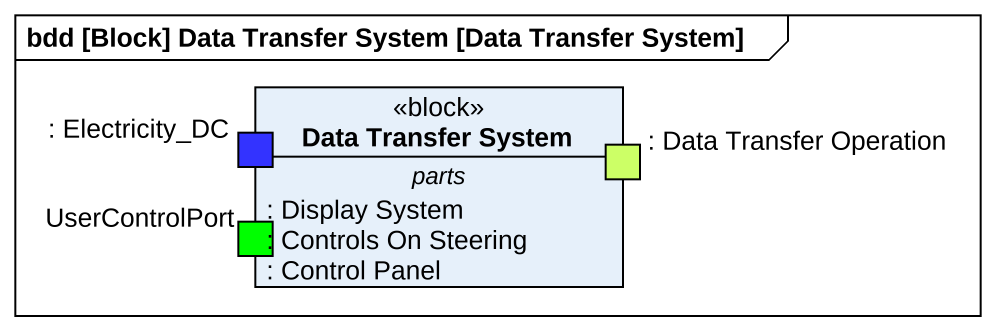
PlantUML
@startuml
mainframe bdd [Block] Data Transfer System [Data Transfer System]
hide circle
hide empty members
class "Data Transfer System" as Data_Transfer_System <<block>> {
  -- parts --
  : Display System
  : Controls On Steering
  : Control Panel
  -- ports --
  : Electricity_DC
  UserControlPort
  : Data Transfer Operation
}
@enduml
